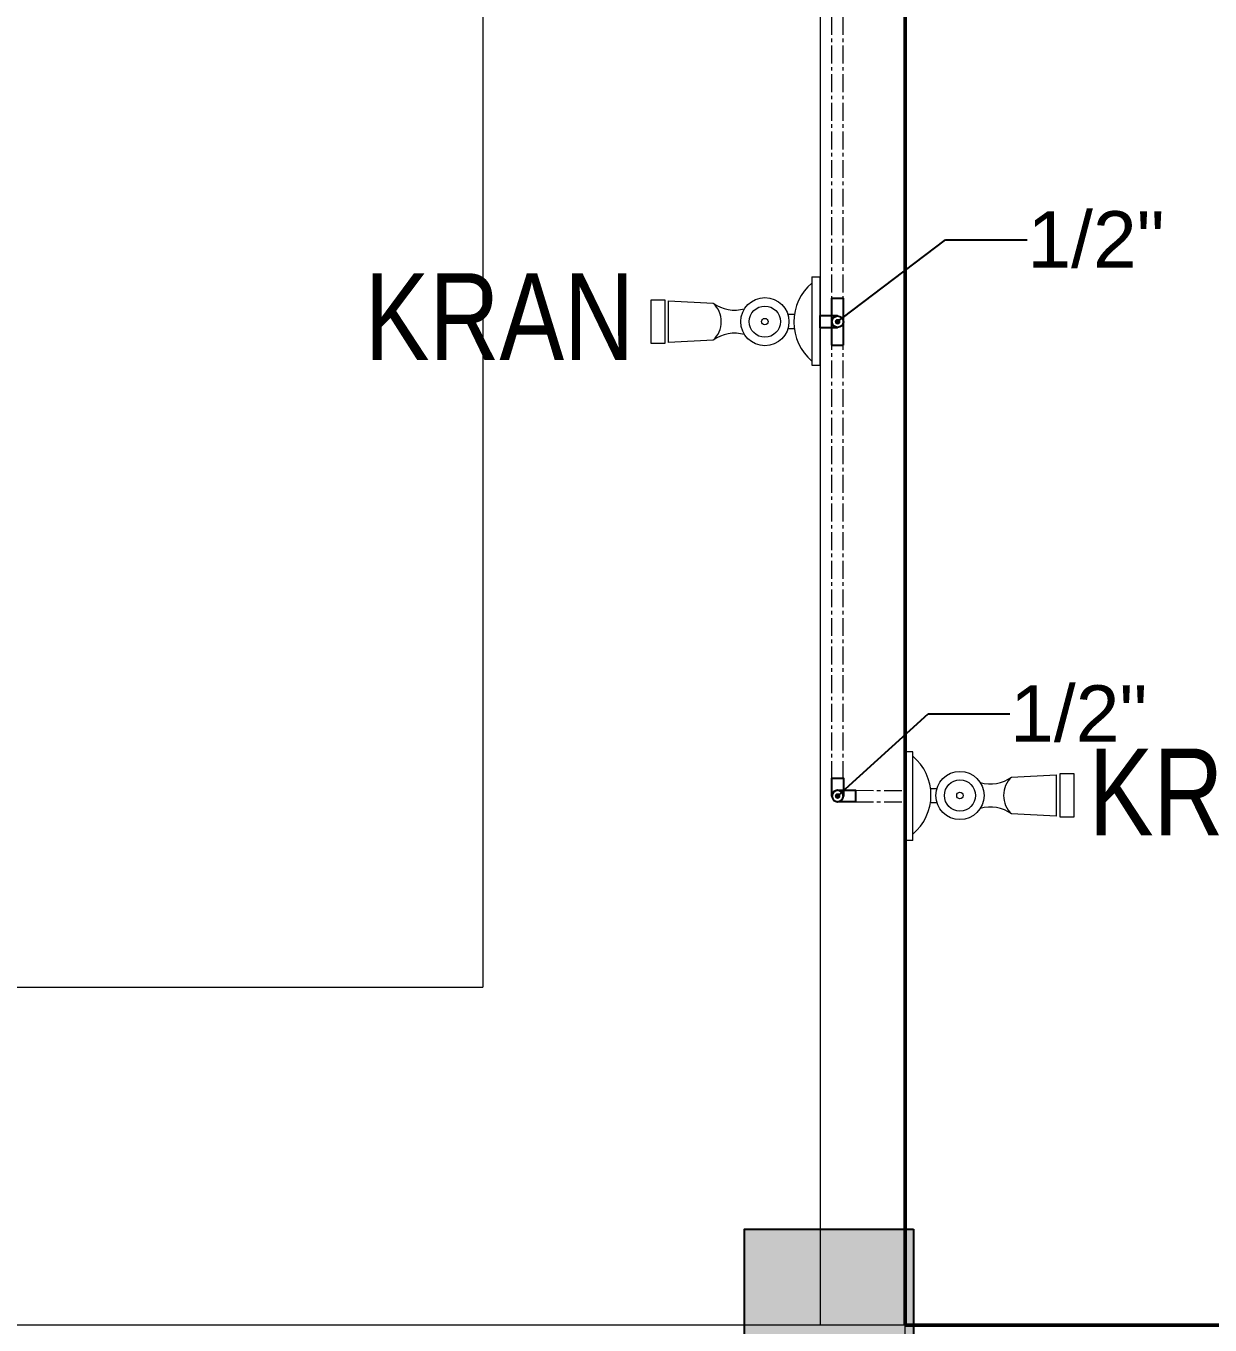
# Model space of a CAD drawing. Header units: millimetres. Extents: x 7371 to 278338, y -43753 to 35464.
# Drawn here: x 19171 to 21273, y 24137 to 26443 of the extents above; entities that cross this region are included whole.
import ezdxf
from ezdxf import colors
from ezdxf.entities.mleader import LeaderData, LeaderLine
from ezdxf.math import Vec2, Vec3

# ---------------------------------------------------------------- set-up
doc = ezdxf.new("R2010")
doc.units = ezdxf.units.MM
doc.header["$MEASUREMENT"] = 0
doc.linetypes.add('CENTER', pattern=[50.8, 31.75, -6.35, 6.35, -6.35])
doc.linetypes.add('DASHED2', pattern=[0.375, 0.25, -0.125])
for name, color, linetype, lineweight in [('8', 8, 'Continuous', 5), ('DINDING', 1, 'Continuous', 20), ('LEGEND', 1, 'DASHED2', 50), ('PIPA AIR BERSIH', 5, 'CENTER', 5)]:
    doc.layers.add(name, color=color, linetype=linetype, lineweight=lineweight)
doc.layers.add('MP-PATRA$0$TV', color=6, linetype='Continuous')
doc.layers.add('TX', color=2, linetype='Continuous')
doc.styles.get("Standard").update_dxf_attribs({"font": 'arial.ttf'})

# ---------------------------------------------------------------- blocks, each defined once
blk = doc.blocks.new('FC')
at = {"lineweight": 9}
for p, q in [((-5.82, 32.7), (0, 32.7)), ((-5.82, 32.7), (-5.82, -32.7)), ((0, 32.7), (0, -32.7)), ((-18.78, 4.82), (-23.61, 4.82)), ((-18.85, -5.76), (-23.61, -5.76)), ((-5.82, -32.7), (0, -32.7))]:
    blk.add_line(p, q, dxfattribs=at)
blk.add_lwpolyline([(-124.88, 15.59), (-114.78, 15.59), (-114.78, -16.65), (-124.88, -16.65)], close=True, dxfattribs=at)
for points in [[(-111.93, 14.91), (-78.85, 13.18)], [(-78.85, -14.15), (-111.93, -15.88), (-111.93, 14.91)]]:
    blk.add_lwpolyline(points, dxfattribs=at)
for radius in [17.82, 11.53, 2.4]:
    blk.add_circle((-40.63, -0.47), radius, dxfattribs=at)
for centre, radius, start, end in [((18.66, -0.74), 37.85, 130.30823, 229.69177), ((-63.03, 35.15), 27.08, 234.24941, 285.79882), ((-91.53, -0.49), 18.64, 312.85435, 47.14565), ((-63.03, -36.12), 27.08, 74.20118, 125.75059)]:
    blk.add_arc(centre, radius, start, end, dxfattribs=at)
blk = doc.blocks.new('kolom1')
at = {"true_color": 0x636466}
h = blk.add_hatch(dxfattribs=at)
h.set_pattern_fill('ANGLE', color=251)
h.set_pattern_definition([(0, (0, 0), (0, 6.985), [5.08, -1.905]), (90, (0, 0), (-6.985, 4e-16), [5.08, -1.905])])
h.paths.add_polyline_path([(201.3116, -20.5135), (201.6116, -20.5135), (201.6116, -20.0135), (201.3116, -20.0135)])
h = blk.add_hatch(color=251, dxfattribs=at)
h.dxf.hatch_style = 1
h.paths.add_polyline_path([(201.6116, -20.0135), (201.3116, -20.0135), (201.3116, -20.5135), (201.6116, -20.5135)])
blk.add_lwpolyline([(201.6116, -20.0135), (201.6116, -20.5135), (201.3116, -20.5135), (201.3116, -20.0135)], close=True)
blk = doc.blocks.new('KL1')
blk.add_blockref('kolom1', (-10.1179, 181.9859))
blk = doc.blocks.new('fdfd')
blk.add_lwpolyline([(99684.7, -1599.3), (99684.7, -1649.3), (99716.7, -1649.3), (99716.7, -1599.3)])
blk.add_circle((99700.7, -1599.3), 16)
blk = doc.blocks.new('sd4ddd')
for points in [[(9544.1, -2753.1), (9544.1, -2732.8), (9544.1, -2732.8), (9544.1, -2701.1), (9564.4, -2701.1), (9564.4, -2784.9)], [(9544.1, -2784.9), (9544.1, -2753.1)], [(9544.1, -2784.9), (9564.4, -2784.9)]]:
    blk.add_lwpolyline(points)
blk = doc.blocks.new('_Dot')
at = {"color": 0, "linetype": 'ByBlock', "lineweight": -2}
blk.add_line((-0.5, 0), (-1, 0), dxfattribs=at)
at = {"color": 0, "linetype": 'ByBlock', "const_width": 0.5}
blk.add_lwpolyline([(-0.25, 0, 1), (0.25, 0, 1)], format="xyb", close=True, dxfattribs=at)

msp = doc.modelspace()

# ---------------------------------------------------------------- linework, layer by layer
at = {"color": 8}
msp.add_lwpolyline([(24598.7, 24136.9), (20731.4, 24136.9), (20731.4, 31202), (24598.7, 31202)], close=True, dxfattribs=at)
at = {"layer": '8', "color": 8, "transparency": 33554687}
for p, q in [((20731.4, 27484.6), (20731.4, 24136.9)), ((20731.4, 24136.9), (24598.7, 24136.9))]:
    msp.add_line(p, q, dxfattribs=at)
at = {"layer": 'DINDING', "color": 8}
for p in [(19982, 26560.2), (15987.2, 24736.5)]:
    msp.add_line(p, (19982, 24736.5), dxfattribs=at)
for points in [[(20581.5, 24136.9), (20581.5, 31052.1), (20731.4, 31052.1), (20731.4, 24136.9)], [(16137.1, 23987), (20731.4, 23987), (20731.4, 24136.9), (16137.1, 24136.9)]]:
    msp.add_lwpolyline(points, close=True, dxfattribs=at)
at = {"layer": 'LEGEND', "color": 8}
msp.add_lwpolyline([(20731.4, 31202), (24598.7, 31202), (24598.7, 24136.9), (20731.4, 24136.9)], close=True, dxfattribs=at)
at = {"layer": 'PIPA AIR BERSIH'}
for points in [[(20621.8, 25106), (20621.8, 28868.7)], [(20601.5, 25106), (20601.5, 26955)], [(20643.4, 25086), (20731.4, 25085.6)], [(20643.4, 25065.6), (20731.4, 25065.6)]]:
    msp.add_lwpolyline(points, dxfattribs=at)

# ---------------------------------------------------------------- block references
at = {"xscale": 999.2999589644489, "yscale": 999.2999589644489, "zscale": 999.2999589644489}
msp.add_blockref('KL1', (-170613.3, -137552.2), dxfattribs=at)
msp.add_blockref('sd4ddd', (11057.4, 28660.7))
at = {"yscale": 0.6346441788993975, "zscale": 0.6346441788993975}
for p, xscale, rotation in [((21626.7, 89192.2), 0.6346441788993975, 270), ((-42662.8, 24060.8), -0.6346441788993975, 180), ((19596.7, 88350.3), -0.6346441788993975, 90)]:
    msp.add_blockref('fdfd', p, dxfattribs=dict(at, xscale=xscale, rotation=rotation))
at = {"layer": 'MP-PATRA$0$TV', "color": 0, "xscale": 2.398319901421609, "yscale": 2.398319901421609, "zscale": 2.398319901421609}
msp.add_blockref('FC', (20580, 25918.9), dxfattribs=at)
at = {"layer": 'MP-PATRA$0$TV', "color": 0, "xscale": 2.398319901421609, "yscale": 2.398319901421609, "zscale": 2.398319901421609, "rotation": 180}
msp.add_blockref('FC', (20731.4, 25075.6), dxfattribs=at)

# ---------------------------------------------------------------- texts
at = {"layer": 'TX', "width": 0.8}
for p in [(19772.4, 25849.7), (21057.5, 25006.2)]:
    msp.add_text('KRAN', height=153.97, dxfattribs=at).set_placement(p)

# ---------------------------------------------------------------- leaders
ml = msp.add_multileader_mtext('Standard')
ml.set_content('\\A1;1/2"', color=256)
ml.set_leader_properties()
ml.set_arrow_properties(name='DOT')
ml.build(insert=Vec2(0, 0))
ml.multileader.update_dxf_attribs({"dogleg_length": 0.36, "arrow_head_size": 10})
ctx = ml.context
ctx.base_point, ctx.char_height, ctx.arrow_head_size, ctx.landing_gap_size, ctx.plane_origin = Vec3(20948.3, 26063), 100, 10, 0.09, Vec3(20611.7, 25917.7)
notes = []
notes.append((ctx, [(0, (1, 1, 0), (20802.9, 26063), (1, 0), 145.4, [(0, [(20611.7, 25917.7)], 0, [])])]))
ctx.mtext.insert, ctx.mtext.width, ctx.mtext.flow_direction = Vec3(20948.4, 26113.8), 39.598, 5
ml = msp.add_multileader_mtext('Standard')
ml.set_content('\\A1;1/2"', color=256)
ml.set_leader_properties()
ml.set_arrow_properties(name='DOT')
ml.build(insert=Vec2(0, 0))
ml.multileader.update_dxf_attribs({"dogleg_length": 0.36, "arrow_head_size": 10})
ctx = ml.context
ctx.base_point, ctx.char_height, ctx.arrow_head_size, ctx.landing_gap_size, ctx.plane_origin = Vec3(20917.7, 25221.5), 100, 10, 0.09, Vec3(20611.7, 25075.8)
notes.append((ctx, [(0, (1, 1, 0), (20772.2, 25221.5), (1, 0), 145.4, [(0, [(20611.7, 25075.8)], 0, [])])]))
ctx.mtext.insert, ctx.mtext.width, ctx.mtext.flow_direction = Vec3(20917.8, 25272.3), 39.598, 5
for ctx, leaders in notes:
    for number, flags, end, landing, length, lines in leaders:
        leader = LeaderData()
        leader.index, (leader.has_last_leader_line, leader.has_dogleg_vector, leader.attachment_direction) = number, flags
        leader.last_leader_point, leader.dogleg_vector, leader.dogleg_length = Vec3(end), Vec3(landing), length
        for number, points, colour, breaks in lines:
            line = LeaderLine()
            line.index, line.vertices, line.color, line.breaks = number, Vec3.list(points), colors.encode_raw_color(colour), breaks
            leader.lines.append(line)
        ctx.leaders.append(leader)

doc.saveas('drawing.dxf')
